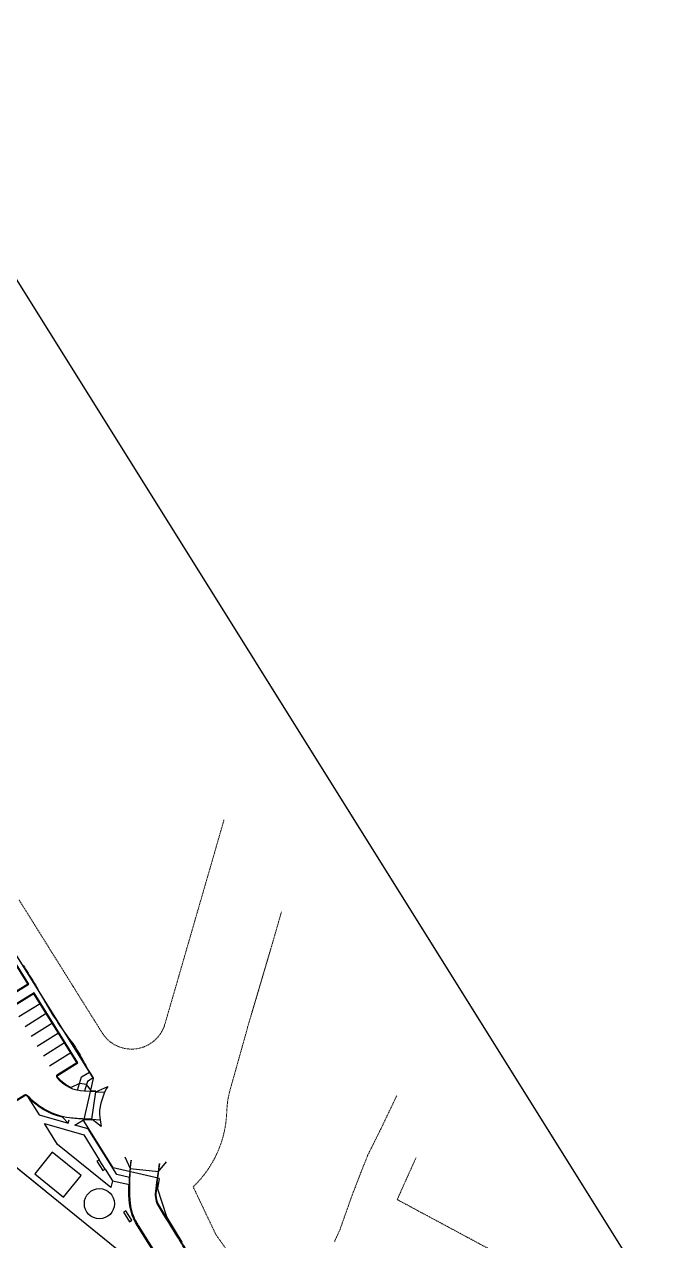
# Model space of a CAD drawing. Header units: metres. Extents: x 3 to 509016, y 4 to 6969473.
# Drawn here: x 506839 to 506974.8, y 6968807 to 6969069.5 of the extents above; entities that cross this region are included whole.
import ezdxf

# ---------------------------------------------------------------- set-up
doc = ezdxf.new("R2010")
doc.units = ezdxf.units.M
for name, pattern in [('AEC_Double Dash', [0.039, 0.015, -0.004, 0.006, -0.004, 0.006, -0.004]), ('DASHED', [19.05, 12.7, -6.35]), ('ISO-DATUM', [30, 25, -5])]:
    doc.linetypes.add(name, pattern=pattern)
doc.layers.add('_PROP-BDY', color=6, linetype='Continuous', plot=False)
doc.layers.add('VPORTS', color=11, linetype='Continuous', plot=False)
doc.layers.add('C-PROP-LINE', color=252, linetype='AEC_Double Dash', lineweight=5)
for name, color, linetype in [('CIV_BUILDING FOOTPRINT', 252, 'ISO-DATUM'), ('CIV_BUILDING ROOF', 7, 'DASHED'), ('CIV_LINEMARKING', 252, 'Continuous'), ('EWS_BATTER TOE', 252, 'Continuous'), ('KRB_BACK', 252, 'Continuous'), ('KRB_LIP', 252, 'Continuous'), ('PAV_FOOTPATH', 252, 'Continuous'), ('STRINGS LIP', 60, 'Continuous'), ('XREF', 7, 'Continuous')]:
    doc.layers.add(name, color=color, linetype=linetype)

# ---------------------------------------------------------------- blocks, each defined once
blk = doc.blocks.new('XE_LOT BOUNDARY')
at = {"layer": '_PROP-BDY'}
for p, q in [((507914.19, 6967146.13), (507837.68, 6967268.59)), ((507912.09, 6967137.03), (507914.19, 6967146.13)), ((507918.45, 6967126.85), (507912.09, 6967137.03)), ((507927.55, 6967124.75), (507918.45, 6967126.85)), ((507928.38, 6967124.56), (507927.55, 6967124.75)), ((507928.24, 6967123.65), (507928.05, 6967122.45)), ((507928.38, 6967124.56), (507928.24, 6967123.65)), ((507930.06, 6967116.26), (507928.05, 6967122.45)), ((507933.37, 6967110.81), (507930.06, 6967116.26))]:
    blk.add_line(p, q, dxfattribs=at)
at = {"layer": 'C-PROP-LINE'}
for p, q in [((507936.84, 6967182.82), (507942.39, 6967202.02)), ((507898.13, 6967184.71), (507901.08, 6967179.98)), ((507935.11, 6967176.84), (507936.8, 6967182.7)), ((507936.8, 6967182.7), (507936.84, 6967182.82)), ((507952.48, 6967174.14), (507954.79, 6967182.17)), ((507901.08, 6967179.98), (507901.69, 6967179.01)), ((507901.69, 6967179.01), (507904.5, 6967174.51)), ((507932.63, 6967168.26), (507935.11, 6967176.84)), ((507904.5, 6967174.51), (507905.08, 6967173.58)), ((507905.08, 6967173.58), (507905.22, 6967173.35)), ((507905.22, 6967173.35), (507907.45, 6967169.79)), ((507952.47, 6967174.14), (507947.44, 6967157.15)), ((507948.36, 6967160.22), (507952.48, 6967174.14)), ((507907.45, 6967169.79), (507909.81, 6967166.01)), ((507930.9, 6967162.28), (507932.59, 6967168.14)), ((507932.59, 6967168.14), (507932.63, 6967168.26)), ((507909.81, 6967166.01), (507913.2, 6967160.58)), ((507913.2, 6967160.58), (507913.24, 6967160.52)), ((507913.24, 6967160.52), (507914.05, 6967159.23)), ((507929.63, 6967157.9), (507930.39, 6967160.54)), ((507930.39, 6967160.54), (507930.9, 6967162.28)), ((507914.05, 6967159.23), (507916.06, 6967156.01)), ((507947.46, 6967157.15), (507946.31, 6967153.05)), ((507946.31, 6967153.03), (507943.69, 6967143.69)), ((507946.31, 6967153.05), (507946.31, 6967153.03)), ((507979.64, 6967142.4), (507976.16, 6967135.13)), ((507976.16, 6967135.13), (507973.35, 6967129.49)), ((507973.35, 6967129.49), (507970.24, 6967121.57)), ((507980.47, 6967121.62), (507983.84, 6967129.11)), ((507940.57, 6967112.54), (507935.71, 6967122.77)), ((507970.24, 6967121.57), (507967.41, 6967113.58)), ((507979.76, 6967120), (507980.47, 6967121.62)), ((507999.32, 6967109.49), (507979.76, 6967120)), ((507967.41, 6967113.58), (507966.24, 6967110.99)), ((507942.96, 6967109.12), (507940.57, 6967112.54))]:
    blk.add_line(p, q, dxfattribs=at)
for centre, radius, start, end in [((507922.42, 6967159.98), 7.5, 337.3611, 343.8679), ((507922.42, 6967159.98), 7.5, 211.996, 231.9636), ((507922.42, 6967159.98), 7.5, 231.9636, 333.1263), ((507922.42, 6967159.98), 7.5, 333.1263, 333.9919), ((507922.42, 6967159.98), 7.5, 333.9919, 337.3611), ((507963.11, 6967138.28), 20.16, 164.4382, 178.1858), ((507919.71, 6967139.66), 23.26, 335.8028, 358.1655), ((507919.83, 6967139.56), 23.11, 313.4059, 335.9141)]:
    blk.add_arc(centre, radius, start, end, dxfattribs=at)
blk = doc.blocks.new('XD_DESIGN_3')
at = {"layer": 'CIV_BUILDING FOOTPRINT'}
blk.add_lwpolyline([(507766.713, 6967255.443), (507736.521, 6967229.201), (507795.661, 6967161.161), (507797.005, 6967162.329), (507817.315, 6967142.708), (507816.19, 6967141.319), (507902.111, 6967071.732), (507918.73, 6967092.373), (507927.226, 6967102.864), (507888.211, 6967134.463), (507891.284, 6967138.257), (507841.636, 6967217.752), (507824.767, 6967203.096), (507829.281, 6967190.691), (507825.699, 6967187.577), (507766.713, 6967255.443)], dxfattribs=at)
at = {"layer": 'CIV_BUILDING ROOF'}
for p, q in [((507914.707, 6967143.282), (507916.502, 6967143.155)), ((507907.549, 6967137.761, 5.024), (507907.585, 6967137.906, 4.874)), ((507912.077, 6967137.387), (507912.069, 6967137.237)), ((507912.077, 6967137.387), (507912.077, 6967137.387)), ((507913.84, 6967137.33), (507915.638, 6967137.24)), ((507927.905, 6967123.707), (507928.222, 6967126.036))]:
    blk.add_line(p, q, dxfattribs=at)
blk.add_lwpolyline([(507912.077, 6967137.387), (507913.84, 6967137.33)], dxfattribs=at)
blk.add_arc((507922.304, 6967128.524), 1.8, 264.36226, 265.10011, dxfattribs=at)
at = {"layer": 'CIV_LINEMARKING'}
for points in [[(507902.683, 6967162.286), (507898.104, 6967159.425)], [(507904.008, 6967160.166), (507899.428, 6967157.305)], [(507905.333, 6967158.046), (507900.753, 6967155.184)], [(507906.657, 6967155.926), (507902.078, 6967153.064)], [(507907.982, 6967153.805), (507903.402, 6967150.944)], [(507909.307, 6967151.685), (507904.727, 6967148.824)]]:
    blk.add_lwpolyline(points, dxfattribs=at)
at = {"layer": 'EWS_BATTER TOE'}
blk.add_polyline3d([(507899.029, 6967170.559, 4.951), (507899.293, 6967170.134, 4.949), (507899.557, 6967169.71, 4.946), (507899.821, 6967169.285, 4.944), (507900.085, 6967168.86, 4.941), (507900.349, 6967168.436, 4.938), (507900.613, 6967168.011, 4.936), (507900.877, 6967167.586, 4.933), (507901.099, 6967167.228, 4.931), (507901.142, 6967167.162, 4.931), (507901.415, 6967166.744, 4.928), (507901.689, 6967166.325, 4.926), (507901.941, 6967165.893, 4.93), (507902.175, 6967165.449, 4.939), (507902.372, 6967165.083, 4.946), (507902.414, 6967165.009, 4.947), (507902.661, 6967164.574, 4.955), (507902.909, 6967164.139, 4.963), (507903.157, 6967163.704, 4.971), (507903.404, 6967163.27, 4.979), (507903.652, 6967162.835, 4.987), (507903.899, 6967162.4, 4.995), (507904.147, 6967161.965, 5.003), (507904.394, 6967161.53, 5.011), (507904.642, 6967161.095, 5.019), (507904.894, 6967160.663, 5.025), (507905.147, 6967160.231, 5.032), (507905.425, 6967159.816, 5.031), (507905.704, 6967159.4, 5.029), (507905.983, 6967158.985, 5.028), (507906.261, 6967158.569, 5.027), (507906.54, 6967158.154, 5.026), (507906.818, 6967157.738, 5.025), (507907.097, 6967157.323, 5.024), (507907.376, 6967156.908, 5.022), (507907.654, 6967156.492, 5.021), (507907.941, 6967156.081, 5.018), (507908.239, 6967155.678, 5.011), (507908.536, 6967155.274, 5.004), (507908.834, 6967154.871, 4.997), (507909.132, 6967154.467, 4.99), (507909.43, 6967154.064, 4.984), (507909.727, 6967153.66, 4.977), (507910.025, 6967153.257, 4.97), (507910.312, 6967152.847, 4.966), (507910.573, 6967152.42, 4.97), (507910.833, 6967151.993, 4.975), (507911.094, 6967151.566, 4.979), (507911.352, 6967151.138, 4.984), (507911.575, 6967150.688, 4.999), (507911.761, 6967150.315, 5.011), (507911.792, 6967150.26, 5.013), (507912.038, 6967149.821, 5.029), (507912.283, 6967149.381, 5.046), (507912.528, 6967148.942, 5.062), (507912.774, 6967148.503, 5.078), (507913.019, 6967148.063, 5.094), (507913.264, 6967147.624, 5.11)], dxfattribs=at)
at = {"layer": 'KRB_BACK'}
for p, q in [((507913.799, 6967143.488), (507913.789, 6967143.338)), ((507914.716, 6967143.431), (507914.707, 6967143.282)), ((507913.839, 6967137.18), (507913.84, 6967137.33))]:
    blk.add_line(p, q, dxfattribs=at)
for points in [[(507909.402, 6967144.174, -0.124346), (507906.488, 6967146.383, -0.4163371), (507906.547, 6967146.881), (507910.818, 6967149.549), (507901.387, 6967164.645), (507897.104, 6967161.969, -0.4142011)], [(507907.549, 6967137.761, -0.1514971), (507899.844, 6967142.363, 0.3643735), (507899.399, 6967142.426), (507895.807, 6967140.17)], [(507928.295, 6967107.004), (507923.706, 6967114.342, -0.1427505), (507921.858, 6967120.885), (507921.817, 6967123.038)], [(507935.36, 6967107.406, -0.0067481), (507930.273, 6967115.611), (507928.49, 6967118.497, -0.1734867), (507927.787, 6967121.726), (507928.054, 6967123.687)], [(507913.839, 6967137.18, -0.0102258), (507912.069, 6967137.237, -0.0102258)]]:
    blk.add_lwpolyline(points, format="xyb", dxfattribs=at)
for points in [[(507895.938, 6967163.835), (507900.221, 6967166.51), (507890.789, 6967181.606)], [(507914.716, 6967143.431), (507913.799, 6967143.488)], [(507920.992, 6967129.213), (507922.127, 6967126.733), (507928.222, 6967126.036)], [(507928.222, 6967126.036), (507929.932, 6967128.134)]]:
    blk.add_lwpolyline(points, dxfattribs=at)
at = {"layer": 'KRB_BACK', "elevation": 4.9}
blk.add_lwpolyline([(507915.865, 6967135.759), (507913.84, 6967137.33), (507914.707, 6967143.282), (507917.296, 6967144.428), (507916.983, 6967143.998), (507916.578, 6967143.2), (507915.758, 6967140.845), (507915.529, 6967139.286), (507915.503, 6967138.364), (507915.638, 6967137.24), (507915.867, 6967135.757)], dxfattribs=at)
at = {"layer": 'KRB_LIP'}
for points in [[(507913.84, 6967137.33, -0.018927), (507910.58, 6967137.492, -0.018927), (507909.058, 6967137.626, -0.1762285), (507899.993, 6967142.422, 0.3918949), (507899.319, 6967142.553), (507895.855, 6967140.377)], [(507914.707, 6967143.282), (507912.284, 6967143.431, -0.2266865), (507906.371, 6967146.289, -0.4215395), (507906.461, 6967147.004), (507910.611, 6967149.596), (507901.339, 6967164.438), (507897.183, 6967161.842, -0.4142011)], [(507928.422, 6967107.084), (507923.833, 6967114.422, -0.1428521), (507922.008, 6967120.889), (507921.96, 6967124.516), (507922.089, 6967126.015), (507922.304, 6967128.524)], [(507935.233, 6967107.327, -0.0084275), (507932.517, 6967111.707, -0.0018924), (507928.355, 6967118.419, -0.1753896), (507927.638, 6967121.746), (507927.905, 6967123.707), (507928.033, 6967124.642), (507928.222, 6967126.036), (507928.465, 6967127.82)]]:
    blk.add_lwpolyline(points, format="xyb", dxfattribs=at)
blk.add_lwpolyline([(507895.859, 6967163.962), (507900.014, 6967166.558), (507890.742, 6967181.4)], dxfattribs=at)
at = {"layer": 'PAV_FOOTPATH'}
blk.add_line((507918.272, 6967124.088), (507921.977, 6967123.232), dxfattribs=at)
for points in [[(507764.482, 6967258.927), (507766.217, 6967256.15), (507766.528, 6967255.653), (507766.713, 6967255.443), (507825.699, 6967187.577), (507829.281, 6967190.691), (507824.767, 6967203.096), (507841.635, 6967217.752), (507891.284, 6967138.257), (507888.211, 6967134.463), (507927.265, 6967102.833), (507918.73, 6967092.373), (507920.824, 6967090.677), (507929.32, 6967101.168), (507927.265, 6967102.833)], [(507910.769, 6967143.59), (507911.182, 6967145.032), (507911.594, 6967146.466), (507913.312, 6967147.539), (507914.106, 6967146.267), (507912.877, 6967145.499), (507912.697, 6967144.873), (507912.284, 6967143.431)], [(507914.106, 6967146.267), (507912.877, 6967145.499), (507912.697, 6967144.873), (507911.182, 6967145.032), (507911.594, 6967146.466), (507913.312, 6967147.539), (507914.106, 6967146.267)], [(507913.799, 6967143.488), (507912.697, 6967144.873), (507911.182, 6967145.032), (507909.394, 6967144.17), (507909.348, 6967144.043)], [(507900.136, 6967142.047), (507902.454, 6967138.306), (507908.737, 6967136.505), (507908.946, 6967137.236)], [(507907.585, 6967137.906), (507907.549, 6967137.761), (507908.737, 6967136.505)], [(507921.982, 6967124.77), (507919.215, 6967125.409), (507913.057, 6967135.265), (507910.178, 6967136.091), (507912.069, 6967137.237), (507912.077, 6967137.387)], [(507910.178, 6967136.091), (507912.069, 6967137.237), (507912.077, 6967137.387)], [(507918.272, 6967124.088), (507917.93, 6967122.618), (507906.445, 6967131.92), (507903.642, 6967136.405), (507912.09, 6967133.982), (507915.447, 6967128.608), (507914.949, 6967128.297), (507916.22, 6967126.261), (507916.719, 6967126.573), (507918.272, 6967124.088)], [(507905.297, 6967130.207), (507901.521, 6967125.544), (507907.737, 6967120.509), (507911.514, 6967125.172), (507905.297, 6967130.207)], [(507916.719, 6967126.573), (507915.458, 6967128.614)], [(507921.186, 6967117.572), (507920.677, 6967117.254), (507921.949, 6967115.219), (507922.458, 6967115.537), (507921.186, 6967117.572)]]:
    blk.add_lwpolyline(points, dxfattribs=at)
blk.add_circle((507915.482, 6967119.117), 3.25, dxfattribs=at)
at = {"layer": 'STRINGS LIP', "color": 60, "linetype": 'Continuous', "lineweight": -3}
for points in [[(507922.304, 6967128.524, 4.85), (507922.22, 6967127.724, 4.87), (507922.144, 6967126.923, 4.89), (507922.075, 6967126.121, 4.91), (507922.014, 6967125.319, 4.93), (507921.96, 6967124.516, 4.95), (507921.962, 6967123.609, 4.955), (507921.971, 6967122.702, 4.959), (507921.986, 6967121.796, 4.964), (507922.008, 6967120.889, 4.968), (507922.009, 6967120.593, 4.97), (507922.018, 6967120.297, 4.971), (507922.033, 6967120.001, 4.973), (507922.056, 6967119.706, 4.974), (507922.087, 6967119.411, 4.976), (507922.124, 6967119.118, 4.977), (507922.169, 6967118.825, 4.979), (507922.221, 6967118.533, 4.98), (507922.28, 6967118.243, 4.981), (507922.346, 6967117.955, 4.983), (507922.42, 6967117.668, 4.984), (507922.5, 6967117.383, 4.986), (507922.587, 6967117.1, 4.987), (507922.682, 6967116.819, 4.989), (507922.783, 6967116.541, 4.99), (507922.891, 6967116.265, 4.992), (507923.006, 6967115.992, 4.993), (507923.128, 6967115.722, 4.995), (507923.256, 6967115.455, 4.996), (507923.391, 6967115.192, 4.998), (507923.532, 6967114.931, 4.999), (507923.68, 6967114.675, 5.001), (507923.833, 6967114.422, 5.002), (507923.833, 6967114.422, 5.002), (507928.422, 6967107.084, 4.91)], [(507928.465, 6967127.82, 4.796), (507927.905, 6967123.707, 4.946), (507927.638, 6967121.746, 4.95), (507927.616, 6967121.554, 4.953), (507927.601, 6967121.362, 4.956), (507927.594, 6967121.169, 4.958), (507927.594, 6967120.976, 4.961), (507927.601, 6967120.784, 4.964), (507927.616, 6967120.591, 4.967), (507927.638, 6967120.4, 4.969), (507927.668, 6967120.209, 4.972), (507927.705, 6967120.02, 4.975), (507927.749, 6967119.832, 4.978), (507927.8, 6967119.646, 4.981), (507927.859, 6967119.462, 4.983), (507927.925, 6967119.281, 4.986), (507927.997, 6967119.102, 4.989), (507928.077, 6967118.926, 4.992), (507928.163, 6967118.754, 4.994), (507928.255, 6967118.585, 4.997), (507928.355, 6967118.419, 5), (507935.233, 6967107.327, 4.869)]]:
    blk.add_polyline3d(points, dxfattribs=at)
at = {"layer": 'VPORTS'}
blk.add_lwpolyline([(507821.282, 6966964.794), (507649.237, 6967239.976), (507863.049, 6967373.652), (508035.094, 6967098.47)], close=True, dxfattribs=at)

msp = doc.modelspace()

# ---------------------------------------------------------------- block references
at = {"layer": 'XREF'}
msp.add_blockref('XE_LOT BOUNDARY', (-1060.249, 1695.84), dxfattribs=at)

# ---------------------------------------------------------------- next in the draw order: block references
msp.add_blockref('XD_DESIGN_3', (-1060.249, 1695.84), dxfattribs=at)

doc.saveas('drawing.dxf')
